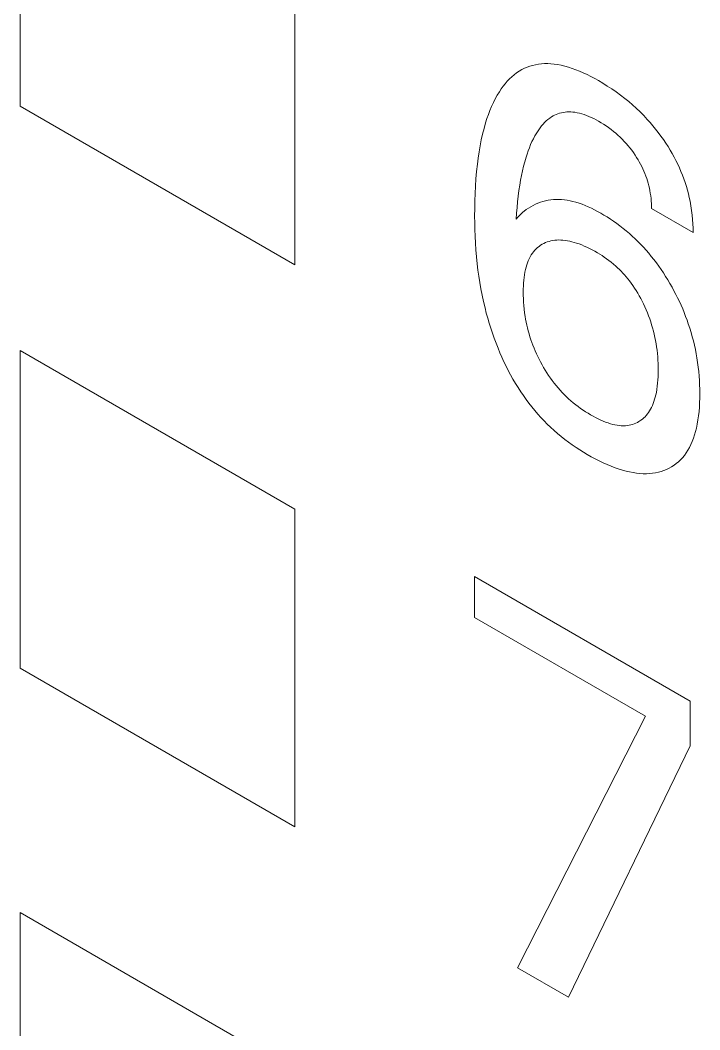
# Model space of a CAD drawing. Header units: inches. Extents: x 9220 to 92460, y -39241 to 4813.
# Drawn here: x 74553.003 to 74555.458, y -32648.264 to -32644.62 of the extents above; entities that cross this region are included whole.
import ezdxf

# ---------------------------------------------------------------- set-up
doc = ezdxf.new("R2010")
doc.units = ezdxf.units.IN
doc.header["$MEASUREMENT"] = 0

# ---------------------------------------------------------------- blocks, each defined once
blk = doc.blocks.new('ET200S')
at = {"lineweight": 0}
for p, q in [((81.7737, -28.6517), (81.7737, -29.7132)), ((82.6929, -30.2439), (82.6929, -29.1825)), ((83.4606, -29.5864), (83.4514, -29.5911)), ((83.4695, -29.5827), (83.4606, -29.5864)), ((83.4786, -29.5794), (83.4695, -29.5827)), ((83.488, -29.5767), (83.4786, -29.5794)), ((83.4977, -29.5745), (83.488, -29.5767)), ((83.5076, -29.5728), (83.4977, -29.5745)), ((83.5177, -29.5717), (83.5076, -29.5728)), ((83.528, -29.5711), (83.5177, -29.5717)), ((83.5386, -29.5711), (83.528, -29.5711)), ((83.5492, -29.5716), (83.5386, -29.5711)), ((83.5601, -29.5726), (83.5492, -29.5716)), ((83.5711, -29.5741), (83.5601, -29.5726)), ((83.5831, -29.5764), (83.5711, -29.5741)), ((83.5952, -29.5793), (83.5831, -29.5764)), ((83.6075, -29.5828), (83.5952, -29.5793)), ((83.6199, -29.5868), (83.6075, -29.5828)), ((83.6323, -29.5913), (83.6199, -29.5868)), ((83.4102, -29.6223), (83.4029, -29.63)), ((83.4178, -29.6151), (83.4102, -29.6223)), ((83.4257, -29.6083), (83.4178, -29.6151)), ((83.4339, -29.602), (83.4257, -29.6083)), ((83.4425, -29.5963), (83.4339, -29.602)), ((83.4514, -29.5911), (83.4425, -29.5963)), ((83.6449, -29.5963), (83.6323, -29.5913)), ((83.6575, -29.6018), (83.6449, -29.5963)), ((83.6701, -29.6077), (83.6575, -29.6018)), ((83.6828, -29.6141), (83.6701, -29.6077)), ((83.6955, -29.6208), (83.6828, -29.6141)), ((83.7081, -29.6279), (83.6955, -29.6208)), ((83.3828, -29.6556), (83.3766, -29.6648)), ((83.3892, -29.6467), (83.3828, -29.6556)), ((83.3959, -29.6382), (83.3892, -29.6467)), ((83.4029, -29.63), (83.3959, -29.6382)), ((83.723, -29.6366), (83.7081, -29.6279)), ((83.7377, -29.6458), (83.723, -29.6366)), ((83.7525, -29.6555), (83.7377, -29.6458)), ((83.7672, -29.6656), (83.7525, -29.6555)), ((83.3629, -29.6885), (83.3566, -29.7009)), ((83.3696, -29.6764), (83.3629, -29.6885)), ((83.3766, -29.6648), (83.3696, -29.6764)), ((83.7818, -29.6763), (83.7672, -29.6656)), ((83.7963, -29.6876), (83.7818, -29.6763)), ((83.8092, -29.698), (83.7963, -29.6876)), ((81.7737, -29.7132), (82.6929, -30.2439)), ((83.3508, -29.7138), (83.3452, -29.7271)), ((83.3566, -29.7009), (83.3508, -29.7138)), ((83.822, -29.709), (83.8092, -29.698)), ((83.8346, -29.7203), (83.822, -29.709)), ((83.8471, -29.7322), (83.8346, -29.7203)), ((83.3352, -29.7546), (83.3307, -29.7689)), ((83.34, -29.7407), (83.3352, -29.7546)), ((83.3452, -29.7271), (83.34, -29.7407)), ((83.5333, -29.7626), (83.539, -29.7577)), ((83.539, -29.7577), (83.5449, -29.7532)), ((83.5449, -29.7532), (83.5511, -29.749)), ((83.5511, -29.749), (83.5562, -29.746)), ((83.5562, -29.746), (83.5615, -29.7433)), ((83.5615, -29.7433), (83.5669, -29.7409)), ((83.5669, -29.7409), (83.5725, -29.7387)), ((83.5725, -29.7387), (83.5783, -29.7368)), ((83.5783, -29.7368), (83.5841, -29.7352)), ((83.5841, -29.7352), (83.5901, -29.734)), ((83.5901, -29.734), (83.5963, -29.7331)), ((83.5963, -29.7331), (83.6025, -29.7324)), ((83.6025, -29.7324), (83.6089, -29.7322)), ((83.6089, -29.7322), (83.6154, -29.7322)), ((83.6154, -29.7322), (83.622, -29.7327)), ((83.622, -29.7327), (83.6295, -29.7336)), ((83.6295, -29.7336), (83.637, -29.7349)), ((83.637, -29.7349), (83.6447, -29.7366)), ((83.6447, -29.7366), (83.6524, -29.7388)), ((83.6524, -29.7388), (83.6603, -29.7413)), ((83.6603, -29.7413), (83.6682, -29.7441)), ((83.6682, -29.7441), (83.6761, -29.7473)), ((83.6761, -29.7473), (83.6841, -29.7509)), ((83.6841, -29.7509), (83.6921, -29.7547)), ((83.6921, -29.7547), (83.7001, -29.7589)), ((83.8594, -29.7445), (83.8471, -29.7322)), ((83.8715, -29.7573), (83.8594, -29.7445)), ((83.881, -29.7679), (83.8715, -29.7573)), ((83.3254, -29.7875), (83.3206, -29.8066)), ((83.3307, -29.7689), (83.3254, -29.7875)), ((83.5081, -29.7918), (83.5127, -29.7853)), ((83.5127, -29.7853), (83.5175, -29.7792)), ((83.5175, -29.7792), (83.5226, -29.7733)), ((83.5226, -29.7733), (83.5278, -29.7678)), ((83.5278, -29.7678), (83.5333, -29.7626)), ((83.7001, -29.7589), (83.7081, -29.7633)), ((83.7081, -29.7633), (83.7166, -29.7683)), ((83.7166, -29.7683), (83.725, -29.7735)), ((83.725, -29.7735), (83.7334, -29.7791)), ((83.7334, -29.7791), (83.7418, -29.7849)), ((83.7418, -29.7849), (83.7501, -29.7911)), ((83.7501, -29.7911), (83.7584, -29.7976)), ((83.8903, -29.7787), (83.881, -29.7679)), ((83.8994, -29.7898), (83.8903, -29.7787)), ((83.9083, -29.8013), (83.8994, -29.7898)), ((83.3206, -29.8066), (83.3162, -29.826)), ((83.4857, -29.8316), (83.4904, -29.8218)), ((83.4904, -29.8218), (83.4954, -29.8123)), ((83.4954, -29.8123), (83.4995, -29.8053)), ((83.4995, -29.8053), (83.5037, -29.7984)), ((83.5037, -29.7984), (83.5081, -29.7918)), ((83.7584, -29.7976), (83.7657, -29.8037)), ((83.7657, -29.8037), (83.773, -29.81)), ((83.773, -29.81), (83.7802, -29.8166)), ((83.7802, -29.8166), (83.7872, -29.8235)), ((83.7872, -29.8235), (83.7942, -29.8307)), ((83.917, -29.8129), (83.9083, -29.8013)), ((83.9254, -29.8249), (83.917, -29.8129)), ((83.9337, -29.8371), (83.9254, -29.8249)), ((83.3123, -29.8459), (83.3089, -29.8661)), ((83.3162, -29.826), (83.3123, -29.8459)), ((83.473, -29.8624), (83.477, -29.8519)), ((83.477, -29.8519), (83.4812, -29.8416)), ((83.4812, -29.8416), (83.4857, -29.8316)), ((83.7942, -29.8307), (83.801, -29.8381)), ((83.801, -29.8381), (83.8073, -29.8454)), ((83.8073, -29.8454), (83.8133, -29.8528)), ((83.8133, -29.8528), (83.8193, -29.8605)), ((83.9409, -29.8484), (83.9337, -29.8371)), ((83.9479, -29.8598), (83.9409, -29.8484)), ((83.3058, -29.8866), (83.3031, -29.9074)), ((83.3089, -29.8661), (83.3058, -29.8866)), ((83.4615, -29.8989), (83.4658, -29.8841)), ((83.4658, -29.8841), (83.4693, -29.8732)), ((83.4693, -29.8732), (83.473, -29.8624)), ((83.8193, -29.8605), (83.825, -29.8684)), ((83.825, -29.8684), (83.8306, -29.8765)), ((83.8306, -29.8765), (83.8359, -29.8848)), ((83.8359, -29.8848), (83.8405, -29.8922)), ((83.8405, -29.8922), (83.8448, -29.8997)), ((83.9547, -29.8715), (83.9479, -29.8598)), ((83.9612, -29.8832), (83.9547, -29.8715)), ((83.9674, -29.8951), (83.9612, -29.8832)), ((83.3031, -29.9074), (83.3005, -29.9313)), ((83.4539, -29.9293), (83.4575, -29.9139)), ((83.4575, -29.9139), (83.4615, -29.8989)), ((83.8448, -29.8997), (83.849, -29.9073)), ((83.849, -29.9073), (83.8529, -29.915)), ((83.8529, -29.915), (83.8567, -29.9228)), ((83.8567, -29.9228), (83.8602, -29.9306)), ((83.9733, -29.9071), (83.9674, -29.8951)), ((83.9789, -29.9192), (83.9733, -29.9071)), ((83.9842, -29.9314), (83.9789, -29.9192)), ((83.2984, -29.9555), (83.2967, -29.98)), ((83.3005, -29.9313), (83.2984, -29.9555)), ((83.4477, -29.9608), (83.4506, -29.9449)), ((83.4506, -29.9449), (83.4539, -29.9293)), ((83.8602, -29.9306), (83.8635, -29.9384)), ((83.8635, -29.9384), (83.8666, -29.9466)), ((83.8666, -29.9466), (83.8695, -29.9547)), ((83.8695, -29.9547), (83.8721, -29.9628)), ((83.9892, -29.9438), (83.9842, -29.9314)), ((83.9938, -29.9562), (83.9892, -29.9438)), ((83.9981, -29.9687), (83.9938, -29.9562)), ((83.2967, -29.98), (83.2954, -30.0048)), ((83.4422, -29.9953), (83.445, -29.9769)), ((83.445, -29.9769), (83.4477, -29.9608)), ((83.8721, -29.9628), (83.8744, -29.971)), ((83.8744, -29.971), (83.8765, -29.9791)), ((83.8765, -29.9791), (83.8784, -29.9871)), ((83.8784, -29.9871), (83.88, -29.9952)), ((84.0021, -29.9812), (83.9981, -29.9687)), ((84.0057, -29.9936), (84.0021, -29.9812)), ((84.0089, -30.006), (84.0057, -29.9936)), ((83.2954, -30.0048), (83.2945, -30.0298)), ((83.4378, -30.0329), (83.4398, -30.014)), ((83.4398, -30.014), (83.4422, -29.9953)), ((83.5399, -30.0278), (83.531, -30.0296)), ((83.5485, -30.0265), (83.5399, -30.0278)), ((83.5573, -30.0256), (83.5485, -30.0265)), ((83.5663, -30.0252), (83.5573, -30.0256)), ((83.5754, -30.0252), (83.5663, -30.0252)), ((83.5846, -30.0256), (83.5754, -30.0252)), ((83.594, -30.0265), (83.5846, -30.0256)), ((83.6035, -30.0277), (83.594, -30.0265)), ((83.6131, -30.0295), (83.6035, -30.0277)), ((83.88, -29.9952), (83.8816, -30.0041)), ((83.8816, -30.0041), (83.8829, -30.0129)), ((83.8829, -30.0129), (83.8839, -30.0216)), ((83.8839, -30.0216), (83.8847, -30.0302)), ((84.0119, -30.0184), (84.0089, -30.006)), ((84.0145, -30.0307), (84.0119, -30.0184)), ((83.2941, -30.0551), (83.2939, -30.0806)), ((83.2945, -30.0298), (83.2941, -30.0551)), ((83.4344, -30.0712), (83.4359, -30.052)), ((83.4359, -30.052), (83.4378, -30.0329)), ((83.4668, -30.0589), (83.4541, -30.0687)), ((83.4741, -30.0539), (83.4668, -30.0589)), ((83.4816, -30.0493), (83.4741, -30.0539)), ((83.4894, -30.0451), (83.4816, -30.0493)), ((83.4973, -30.0412), (83.4894, -30.0451)), ((83.5054, -30.0376), (83.4973, -30.0412)), ((83.5137, -30.0345), (83.5054, -30.0376)), ((83.5222, -30.0318), (83.5137, -30.0345)), ((83.531, -30.0296), (83.5222, -30.0318)), ((83.6229, -30.0317), (83.6131, -30.0295)), ((83.6329, -30.0344), (83.6229, -30.0317)), ((83.6431, -30.0375), (83.6329, -30.0344)), ((83.6533, -30.0411), (83.6431, -30.0375)), ((83.6636, -30.0451), (83.6533, -30.0411)), ((83.674, -30.0494), (83.6636, -30.0451)), ((83.6843, -30.0542), (83.674, -30.0494)), ((83.6948, -30.0593), (83.6843, -30.0542)), ((83.7052, -30.0648), (83.6948, -30.0593)), ((83.8847, -30.0302), (83.8852, -30.0386)), ((83.8852, -30.0386), (83.8855, -30.0469)), ((83.8855, -30.0469), (83.8855, -30.0549)), ((84.0246, -30.1352), (83.8855, -30.0549)), ((84.0174, -30.0463), (84.0145, -30.0307)), ((84.0198, -30.0617), (84.0174, -30.0463)), ((83.2939, -30.0806), (83.2942, -30.1029)), ((83.433, -30.0905), (83.4344, -30.0712)), ((83.4378, -30.0848), (83.433, -30.0905)), ((83.4428, -30.0793), (83.4378, -30.0848)), ((83.4541, -30.0687), (83.4428, -30.0793)), ((83.7157, -30.0706), (83.7052, -30.0648)), ((83.7265, -30.0769), (83.7157, -30.0706)), ((83.7372, -30.0835), (83.7265, -30.0769)), ((83.748, -30.0904), (83.7372, -30.0835)), ((83.7587, -30.0977), (83.748, -30.0904)), ((84.0217, -30.077), (84.0198, -30.0617)), ((84.0231, -30.092), (84.0217, -30.077)), ((84.024, -30.1067), (84.0231, -30.092)), ((83.2942, -30.1029), (83.2947, -30.1253)), ((83.2947, -30.1253), (83.2955, -30.148)), ((83.7694, -30.1053), (83.7587, -30.0977)), ((83.7801, -30.1133), (83.7694, -30.1053)), ((83.7907, -30.1215), (83.7801, -30.1133)), ((83.8012, -30.1302), (83.7907, -30.1215)), ((84.0245, -30.1211), (84.024, -30.1067)), ((84.0246, -30.1352), (84.0245, -30.1211)), ((83.2955, -30.148), (83.2967, -30.1708)), ((83.5491, -30.1633), (83.5554, -30.162)), ((83.5554, -30.162), (83.5618, -30.1611)), ((83.5618, -30.1611), (83.5684, -30.1605)), ((83.5684, -30.1605), (83.5751, -30.1603)), ((83.5751, -30.1603), (83.5822, -30.1604)), ((83.5822, -30.1604), (83.5894, -30.1609)), ((83.5894, -30.1609), (83.5968, -30.1618)), ((83.5968, -30.1618), (83.6042, -30.1629)), ((83.8117, -30.1391), (83.8012, -30.1302)), ((83.8212, -30.1477), (83.8117, -30.1391)), ((83.8307, -30.1565), (83.8212, -30.1477)), ((83.84, -30.1655), (83.8307, -30.1565)), ((83.2967, -30.1708), (83.2982, -30.1938)), ((83.2982, -30.1938), (83.3002, -30.217)), ((83.491, -30.1995), (83.4953, -30.1945)), ((83.4953, -30.1945), (83.4998, -30.1899)), ((83.4998, -30.1899), (83.5045, -30.1856)), ((83.5045, -30.1856), (83.5094, -30.1816)), ((83.5094, -30.1816), (83.5146, -30.178)), ((83.5146, -30.178), (83.5199, -30.1747)), ((83.5199, -30.1747), (83.5255, -30.1717)), ((83.5255, -30.1717), (83.5311, -30.1691)), ((83.5311, -30.1691), (83.537, -30.1668)), ((83.537, -30.1668), (83.5429, -30.1649)), ((83.5429, -30.1649), (83.5491, -30.1633)), ((83.6042, -30.1629), (83.6118, -30.1644)), ((83.6118, -30.1644), (83.6194, -30.1662)), ((83.6194, -30.1662), (83.627, -30.1683)), ((83.627, -30.1683), (83.6347, -30.1707)), ((83.6347, -30.1707), (83.6433, -30.1737)), ((83.6433, -30.1737), (83.652, -30.177)), ((83.652, -30.177), (83.6606, -30.1806)), ((83.6606, -30.1806), (83.6693, -30.1845)), ((83.6693, -30.1845), (83.6781, -30.1887)), ((83.6781, -30.1887), (83.6868, -30.1931)), ((83.6868, -30.1931), (83.6956, -30.1979)), ((83.8493, -30.1749), (83.84, -30.1655)), ((83.8584, -30.1845), (83.8493, -30.1749)), ((83.8674, -30.1944), (83.8584, -30.1845)), ((83.8762, -30.2046), (83.8674, -30.1944)), ((83.3002, -30.217), (83.3026, -30.2404)), ((83.4707, -30.2366), (83.4734, -30.2296)), ((83.4734, -30.2296), (83.4764, -30.223)), ((83.4764, -30.223), (83.4797, -30.2166)), ((83.4797, -30.2166), (83.4832, -30.2105)), ((83.4832, -30.2105), (83.4871, -30.2048)), ((83.4871, -30.2048), (83.491, -30.1995)), ((83.6956, -30.1979), (83.7044, -30.2029)), ((83.7044, -30.2029), (83.7122, -30.2076)), ((83.7122, -30.2076), (83.72, -30.2125)), ((83.72, -30.2125), (83.7277, -30.2177)), ((83.7277, -30.2177), (83.7355, -30.2231)), ((83.7355, -30.2231), (83.7432, -30.2288)), ((83.7432, -30.2288), (83.7508, -30.2347)), ((83.8849, -30.215), (83.8762, -30.2046)), ((83.8934, -30.2257), (83.8849, -30.215)), ((83.9017, -30.2365), (83.8934, -30.2257)), ((83.3026, -30.2404), (83.3051, -30.261)), ((83.3051, -30.261), (83.308, -30.2818)), ((83.4621, -30.2676), (83.464, -30.2589)), ((83.464, -30.2589), (83.466, -30.2512)), ((83.466, -30.2512), (83.4682, -30.2438)), ((83.4682, -30.2438), (83.4707, -30.2366)), ((83.7508, -30.2347), (83.7584, -30.241)), ((83.7584, -30.241), (83.7659, -30.2475)), ((83.7659, -30.2475), (83.772, -30.2531)), ((83.772, -30.2531), (83.778, -30.2589)), ((83.778, -30.2589), (83.7839, -30.2648)), ((83.9098, -30.2476), (83.9017, -30.2365)), ((83.9177, -30.2589), (83.9098, -30.2476)), ((83.9254, -30.2704), (83.9177, -30.2589)), ((83.308, -30.2818), (83.3113, -30.3027)), ((83.4573, -30.3045), (83.4581, -30.295)), ((83.4581, -30.295), (83.4592, -30.2857)), ((83.4592, -30.2857), (83.4605, -30.2765)), ((83.4605, -30.2765), (83.4621, -30.2676)), ((83.7839, -30.2648), (83.7897, -30.271)), ((83.7897, -30.271), (83.7955, -30.2773)), ((83.7955, -30.2773), (83.8011, -30.2838)), ((83.8011, -30.2838), (83.8066, -30.2905)), ((83.8066, -30.2905), (83.812, -30.2974)), ((83.812, -30.2974), (83.8173, -30.3044)), ((83.9329, -30.282), (83.9254, -30.2704)), ((83.9401, -30.2938), (83.9329, -30.282)), ((83.9472, -30.3058), (83.9401, -30.2938)), ((83.3113, -30.3027), (83.315, -30.3237)), ((83.315, -30.3237), (83.3191, -30.3449)), ((83.4563, -30.334), (83.4564, -30.3241)), ((83.4564, -30.3241), (83.4568, -30.3142)), ((83.4568, -30.3142), (83.4573, -30.3045)), ((83.8173, -30.3044), (83.8231, -30.3125)), ((83.8231, -30.3125), (83.8287, -30.3209)), ((83.8287, -30.3209), (83.8342, -30.3293)), ((83.8342, -30.3293), (83.8394, -30.3379)), ((83.9541, -30.3179), (83.9472, -30.3058)), ((83.9607, -30.3301), (83.9541, -30.3179)), ((83.967, -30.3421), (83.9607, -30.3301)), ((83.3191, -30.3449), (83.3236, -30.3662)), ((83.4564, -30.3453), (83.4563, -30.334)), ((83.4568, -30.3567), (83.4564, -30.3453)), ((83.4574, -30.3682), (83.4568, -30.3567)), ((83.8394, -30.3379), (83.8445, -30.3467)), ((83.8445, -30.3467), (83.8493, -30.3555)), ((83.8493, -30.3555), (83.854, -30.3645)), ((83.854, -30.3645), (83.8585, -30.3735)), ((83.973, -30.3542), (83.967, -30.3421)), ((83.9788, -30.3664), (83.973, -30.3542)), ((83.3236, -30.3662), (83.3287, -30.3876)), ((83.3287, -30.3876), (83.333, -30.4044)), ((83.4583, -30.3798), (83.4574, -30.3682)), ((83.4595, -30.3916), (83.4583, -30.3798)), ((83.4609, -30.4035), (83.4595, -30.3916)), ((83.8585, -30.3735), (83.8631, -30.3834)), ((83.8631, -30.3834), (83.8676, -30.3934)), ((83.8676, -30.3934), (83.8718, -30.4034)), ((83.9844, -30.3786), (83.9788, -30.3664)), ((83.9898, -30.3908), (83.9844, -30.3786)), ((83.9949, -30.4031), (83.9898, -30.3908)), ((83.333, -30.4044), (83.3375, -30.4212)), ((83.3375, -30.4212), (83.3425, -30.438)), ((83.4628, -30.4156), (83.4609, -30.4035)), ((83.4644, -30.4251), (83.4628, -30.4156)), ((83.4663, -30.4348), (83.4644, -30.4251)), ((83.8718, -30.4034), (83.8757, -30.4135)), ((83.8757, -30.4135), (83.8794, -30.4235)), ((83.8794, -30.4235), (83.8828, -30.4336)), ((83.9998, -30.4155), (83.9949, -30.4031)), ((84.0044, -30.4278), (83.9998, -30.4155)), ((84.0087, -30.4402), (84.0044, -30.4278)), ((83.3425, -30.438), (83.3477, -30.4548)), ((83.3477, -30.4548), (83.3533, -30.4717)), ((83.4683, -30.4445), (83.4663, -30.4348)), ((83.4706, -30.4542), (83.4683, -30.4445)), ((83.4731, -30.464), (83.4706, -30.4542)), ((83.4759, -30.4738), (83.4731, -30.464)), ((83.8828, -30.4336), (83.886, -30.4436)), ((83.886, -30.4436), (83.8892, -30.4543)), ((83.8892, -30.4543), (83.8921, -30.465)), ((83.8921, -30.465), (83.8947, -30.4756)), ((84.0135, -30.4547), (84.0087, -30.4402)), ((84.018, -30.4691), (84.0135, -30.4547)), ((83.3533, -30.4717), (83.3592, -30.4886)), ((83.3592, -30.4886), (83.3655, -30.5055)), ((83.4788, -30.4837), (83.4759, -30.4738)), ((83.482, -30.4935), (83.4788, -30.4837)), ((83.4853, -30.5029), (83.482, -30.4935)), ((83.8947, -30.4756), (83.897, -30.4861)), ((83.897, -30.4861), (83.8991, -30.4966)), ((83.8991, -30.4966), (83.901, -30.5071)), ((84.022, -30.4835), (84.018, -30.4691)), ((84.0258, -30.4979), (84.022, -30.4835)), ((84.0292, -30.5122), (84.0258, -30.4979)), ((82.6929, -31.0604), (81.7737, -30.5297)), ((81.7737, -30.5297), (81.7737, -31.5912)), ((83.3655, -30.5055), (83.3721, -30.5224)), ((83.3721, -30.5224), (83.3784, -30.5373)), ((83.4888, -30.5123), (83.4853, -30.5029)), ((83.4925, -30.5217), (83.4888, -30.5123)), ((83.4965, -30.531), (83.4925, -30.5217)), ((83.5006, -30.5403), (83.4965, -30.531)), ((83.901, -30.5071), (83.9026, -30.5174)), ((83.9026, -30.5174), (83.9041, -30.5288)), ((83.9041, -30.5288), (83.9054, -30.5401)), ((84.0323, -30.5264), (84.0292, -30.5122)), ((84.0351, -30.5406), (84.0323, -30.5264)), ((83.3784, -30.5373), (83.3849, -30.5523)), ((83.3849, -30.5523), (83.3917, -30.5671)), ((83.3917, -30.5671), (83.3989, -30.5819)), ((83.5049, -30.5496), (83.5006, -30.5403)), ((83.5095, -30.5588), (83.5049, -30.5496)), ((83.5142, -30.5679), (83.5095, -30.5588)), ((83.9054, -30.5401), (83.9064, -30.5513)), ((83.9064, -30.5513), (83.9072, -30.5623)), ((83.9072, -30.5623), (83.9077, -30.5733)), ((84.0376, -30.5546), (84.0351, -30.5406)), ((84.0399, -30.57), (84.0376, -30.5546)), ((83.3989, -30.5819), (83.4063, -30.5966)), ((83.4063, -30.5966), (83.4141, -30.6111)), ((83.5193, -30.5772), (83.5142, -30.5679)), ((83.5245, -30.5864), (83.5193, -30.5772)), ((83.53, -30.5955), (83.5245, -30.5864)), ((83.5356, -30.6045), (83.53, -30.5955)), ((83.9077, -30.5733), (83.908, -30.5841)), ((83.908, -30.5841), (83.9081, -30.5948)), ((83.9081, -30.5948), (83.908, -30.6061)), ((84.0419, -30.5852), (84.0399, -30.57)), ((84.0436, -30.6002), (84.0419, -30.5852)), ((84.0449, -30.6152), (84.0436, -30.6002)), ((83.4141, -30.6111), (83.4221, -30.6255)), ((83.4221, -30.6255), (83.4305, -30.6397)), ((83.5414, -30.6133), (83.5356, -30.6045)), ((83.5474, -30.6219), (83.5414, -30.6133)), ((83.5536, -30.6304), (83.5474, -30.6219)), ((83.5599, -30.6387), (83.5536, -30.6304)), ((83.907, -30.6281), (83.9061, -30.6389)), ((83.9076, -30.6172), (83.907, -30.6281)), ((83.908, -30.6061), (83.9076, -30.6172)), ((84.0459, -30.6299), (84.0449, -30.6152)), ((84.0466, -30.6446), (84.0459, -30.6299)), ((83.4305, -30.6397), (83.4391, -30.6537)), ((83.4391, -30.6537), (83.4481, -30.6675)), ((83.4481, -30.6675), (83.457, -30.6806)), ((83.5664, -30.6469), (83.5599, -30.6387)), ((83.5732, -30.6548), (83.5664, -30.6469)), ((83.58, -30.6625), (83.5732, -30.6548)), ((83.587, -30.67), (83.58, -30.6625)), ((83.9035, -30.6597), (83.9017, -30.6698)), ((83.9049, -30.6494), (83.9035, -30.6597)), ((83.9061, -30.6389), (83.9049, -30.6494)), ((84.047, -30.6591), (84.0466, -30.6446)), ((84.0472, -30.6734), (84.047, -30.6591)), ((83.457, -30.6806), (83.4662, -30.6935)), ((83.4662, -30.6935), (83.4757, -30.7061)), ((83.594, -30.6773), (83.587, -30.67)), ((83.6012, -30.6843), (83.594, -30.6773)), ((83.6084, -30.691), (83.6012, -30.6843)), ((83.6158, -30.6976), (83.6084, -30.691)), ((83.6239, -30.7044), (83.6158, -30.6976)), ((83.8938, -30.6996), (83.8913, -30.7065)), ((83.8961, -30.6924), (83.8938, -30.6996)), ((83.8982, -30.6851), (83.8961, -30.6924)), ((83.9, -30.6775), (83.8982, -30.6851)), ((83.9017, -30.6698), (83.9, -30.6775)), ((84.0465, -30.7038), (84.047, -30.6887)), ((84.047, -30.6887), (84.0472, -30.6734)), ((83.4757, -30.7061), (83.4854, -30.7184)), ((83.4854, -30.7184), (83.4954, -30.7304)), ((83.4954, -30.7304), (83.5055, -30.7421)), ((83.6321, -30.711), (83.6239, -30.7044)), ((83.6403, -30.7173), (83.6321, -30.711)), ((83.6485, -30.7233), (83.6403, -30.7173)), ((83.6568, -30.729), (83.6485, -30.7233)), ((83.6652, -30.7344), (83.6568, -30.729)), ((83.6735, -30.7396), (83.6652, -30.7344)), ((83.8791, -30.7314), (83.8756, -30.7367)), ((83.8824, -30.7258), (83.8791, -30.7314)), ((83.8856, -30.7196), (83.8824, -30.7258)), ((83.8886, -30.7132), (83.8856, -30.7196)), ((83.8913, -30.7065), (83.8886, -30.7132)), ((84.0429, -30.7476), (84.0445, -30.7332)), ((84.0445, -30.7332), (84.0457, -30.7186)), ((84.0457, -30.7186), (84.0465, -30.7038)), ((83.5055, -30.7421), (83.5158, -30.7535)), ((83.5158, -30.7535), (83.5262, -30.7646)), ((83.5262, -30.7646), (83.5368, -30.7753)), ((83.6818, -30.7446), (83.6735, -30.7396)), ((83.6903, -30.7493), (83.6818, -30.7446)), ((83.6987, -30.7538), (83.6903, -30.7493)), ((83.7071, -30.7581), (83.6987, -30.7538)), ((83.7155, -30.762), (83.7071, -30.7581)), ((83.7239, -30.7656), (83.7155, -30.762)), ((83.7322, -30.7689), (83.7239, -30.7656)), ((83.7404, -30.7718), (83.7322, -30.7689)), ((83.8433, -30.7674), (83.8383, -30.7702)), ((83.8502, -30.7628), (83.8433, -30.7674)), ((83.8549, -30.7592), (83.8502, -30.7628)), ((83.8595, -30.7552), (83.8549, -30.7592)), ((83.8638, -30.751), (83.8595, -30.7552)), ((83.868, -30.7465), (83.8638, -30.751)), ((83.8719, -30.7417), (83.868, -30.7465)), ((83.8756, -30.7367), (83.8719, -30.7417)), ((84.0386, -30.7753), (84.041, -30.7616)), ((84.041, -30.7616), (84.0429, -30.7476)), ((83.5368, -30.7753), (83.5475, -30.7857)), ((83.5475, -30.7857), (83.5595, -30.7967)), ((83.5595, -30.7967), (83.5715, -30.8072)), ((83.7487, -30.7744), (83.7404, -30.7718)), ((83.756, -30.7764), (83.7487, -30.7744)), ((83.7633, -30.778), (83.756, -30.7764)), ((83.7705, -30.7793), (83.7633, -30.778)), ((83.7776, -30.7803), (83.7705, -30.7793)), ((83.7846, -30.7809), (83.7776, -30.7803)), ((83.7915, -30.7812), (83.7846, -30.7809)), ((83.7982, -30.781), (83.7915, -30.7812)), ((83.8048, -30.7805), (83.7982, -30.781)), ((83.8107, -30.7796), (83.8048, -30.7805)), ((83.8166, -30.7784), (83.8107, -30.7796)), ((83.8222, -30.7768), (83.8166, -30.7784)), ((83.8277, -30.7749), (83.8222, -30.7768)), ((83.8331, -30.7727), (83.8277, -30.7749)), ((83.8383, -30.7702), (83.8331, -30.7727)), ((84.0295, -30.8119), (84.0328, -30.8004)), ((84.0328, -30.8004), (84.0358, -30.7887)), ((84.0358, -30.7887), (84.0386, -30.7753)), ((83.5715, -30.8072), (83.5837, -30.8173)), ((83.5837, -30.8173), (83.596, -30.827)), ((83.596, -30.827), (83.6083, -30.8362)), ((83.6083, -30.8362), (83.6207, -30.8451)), ((84.0174, -30.8439), (84.0218, -30.8336)), ((84.0218, -30.8336), (84.0259, -30.8229)), ((84.0259, -30.8229), (84.0295, -30.8119)), ((83.6207, -30.8451), (83.6331, -30.8536)), ((83.6331, -30.8536), (83.6456, -30.8617)), ((83.6456, -30.8617), (83.6581, -30.8695)), ((83.6581, -30.8695), (83.6706, -30.8769)), ((84.0016, -30.872), (84.0072, -30.8631)), ((84.0072, -30.8631), (84.0125, -30.8537)), ((84.0125, -30.8537), (84.0174, -30.8439)), ((83.6706, -30.8769), (83.684, -30.8846)), ((83.684, -30.8846), (83.6974, -30.8919)), ((83.6974, -30.8919), (83.7108, -30.8987)), ((83.7108, -30.8987), (83.7242, -30.9051)), ((83.9685, -30.9077), (83.9758, -30.9016)), ((83.9758, -30.9016), (83.9828, -30.8949)), ((83.9828, -30.8949), (83.9894, -30.8878)), ((83.9894, -30.8878), (83.9957, -30.8801)), ((83.9957, -30.8801), (84.0016, -30.872)), ((83.7242, -30.9051), (83.7375, -30.9111)), ((83.7375, -30.9111), (83.7508, -30.9166)), ((83.7508, -30.9166), (83.764, -30.9216)), ((83.764, -30.9216), (83.7772, -30.9261)), ((83.7772, -30.9261), (83.789, -30.9297)), ((83.789, -30.9297), (83.8007, -30.9328)), ((83.8007, -30.9328), (83.8124, -30.9356)), ((83.8124, -30.9356), (83.8239, -30.9378)), ((83.8239, -30.9378), (83.8353, -30.9395)), ((83.8889, -30.9401), (83.8988, -30.9386)), ((83.8988, -30.9386), (83.9084, -30.9366)), ((83.9084, -30.9366), (83.9179, -30.934)), ((83.9179, -30.934), (83.927, -30.9309)), ((83.927, -30.9309), (83.9359, -30.9273)), ((83.9359, -30.9273), (83.9446, -30.9232)), ((83.9446, -30.9232), (83.9528, -30.9185)), ((83.9528, -30.9185), (83.9608, -30.9134)), ((83.9608, -30.9134), (83.9685, -30.9077)), ((83.8353, -30.9395), (83.8465, -30.9407)), ((83.8465, -30.9407), (83.8576, -30.9414)), ((83.8576, -30.9414), (83.8685, -30.9415)), ((83.8685, -30.9415), (83.8788, -30.941)), ((83.8788, -30.941), (83.8889, -30.9401)), ((82.6929, -32.1219), (82.6929, -31.0604)), ((83.2939, -31.2849), (84.0148, -31.7011)), ((83.2939, -31.4221), (83.2939, -31.2849)), ((83.8653, -31.7519), (83.2939, -31.4221)), ((81.7737, -31.5912), (82.6929, -32.1219)), ((84.0148, -31.7011), (84.0148, -31.8513)), ((83.4375, -32.5926), (83.8653, -31.7519)), ((84.0148, -31.8513), (83.6082, -32.6911)), ((82.6929, -32.9384), (81.7737, -32.4077)), ((81.7737, -32.4077), (81.7737, -33.4691)), ((83.6082, -32.6911), (83.4375, -32.5926))]:
    blk.add_line(p, q, dxfattribs=at)

msp = doc.modelspace()

# ---------------------------------------------------------------- block references
at = {"xscale": 1.080001412516107, "yscale": 1.080001412516107, "zscale": 1.080001412516107}
msp.add_blockref('ET200S', (74464.6869, -32612.84), dxfattribs=at)

doc.saveas('drawing.dxf')
